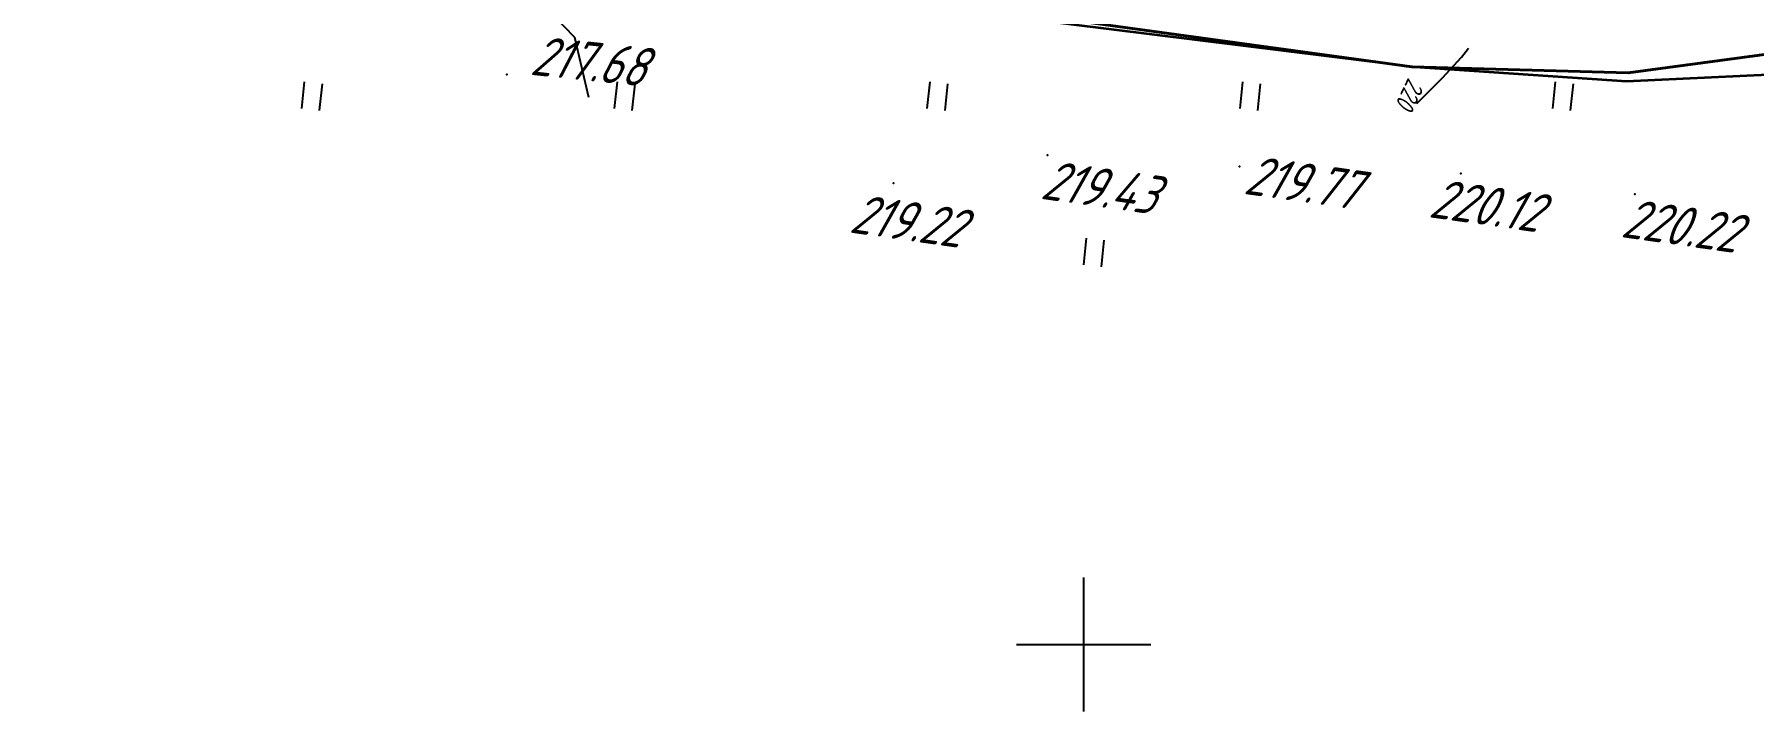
# Model space of a CAD drawing. Header units: millimetres. Extents: x -698 to 8131, y -704 to 4503.
# Drawn here: x 3812 to 3965.9, y 2454.8 to 2515.5 of the extents above; entities that cross this region are included whole.
import ezdxf

# ---------------------------------------------------------------- set-up
doc = ezdxf.new("R2010")
doc.units = ezdxf.units.MM
doc.linetypes.add('CONTI', pattern=[0])
doc.layers.add('10', color=1, linetype='Continuous', lineweight=35)
for name, color, linetype in [('_Ростелеком', 6, 'Continuous'), ('GOR_BDEFAULT', 212, 'CONTI'), ('PI_OTDEFAULT', 172, 'CONTI'), ('PI_TTDEFAULT', 5, 'CONTI'), ('SETKR', 2, 'CONTI'), ('ZAPSKDEFAULT', 7, 'CONTI')]:
    doc.layers.add(name, color=color, linetype=linetype)
doc.styles.add('eskd', font='isocpeui.ttf', dxfattribs={"width": 1.2})
doc.styles.add('SHRFT', font='isocpeui.ttf', dxfattribs={"width": 3.5})
doc.styles.add('STYLE1', font='isocpeui.ttf', dxfattribs={"width": 0.9})
doc.linetypes.add('кабель_связи_проект.', pattern='A,10,-1,["/",STYLE1,S=3,R=0,X=0,Y=-1.5],-4.1', length=15.1)

# ---------------------------------------------------------------- blocks, each defined once
blk = doc.blocks.new('BL_333')
at = {"color": 0}
for p, q in [((0, -6), (0, 6)), ((-6, 0), (6, 0))]:
    blk.add_line(p, q, dxfattribs=at)
blk = doc.blocks.new('BL_2011')
at = {"color": 0}
for p, q in [((0, 0), (0, 2.4)), ((1.6, 0), (1.6, 2.4))]:
    blk.add_line(p, q, dxfattribs=at)

msp = doc.modelspace()

# ---------------------------------------------------------------- linework, layer by layer
at = {"layer": '10'}
msp.add_lwpolyline([(4190.65, 2564.99), (4147.2, 2561.67), (4102.23, 2551.87), (4062.48, 2538.24), (4021.89, 2523.35), (4003.54, 2517.54), (3977.37, 2512.34), (3954.52, 2511.27), (3935.6, 2512.54), (3888.7, 2518.36), (3823.18, 2532.27), (3780.85, 2539.2), (3742.66, 2545.46), (3674.27, 2552.24)], dxfattribs=at)
at = {"layer": '_Ростелеком', "linetype": 'кабель_связи_проект.', "lineweight": 40, "ltscale": 0.25}
msp.add_lwpolyline([(3702.25, 2549.47), (3742.66, 2545.46), (3798.83, 2536.26), (3823.18, 2532.27), (3840.42, 2529.09), (3888.76, 2518.98), (3935.31, 2512.58), (3954.68, 2512.02), (4003.27, 2518.61), (4038.55, 2530.23), (4032.5, 2550.96)], dxfattribs=at)
at = {"layer": 'GOR_BDEFAULT', "color": 212, "flags": 128}
for points, elevation in [([(3861.63, 2509.81), (3860.39, 2515.2), (3859.41, 2516.18), (3858.1, 2517.5), (3856.49, 2519.14), (3854.34, 2520.08), (3851.85, 2521.17), (3848.96, 2522.46), (3845.61, 2523.95)], 218), ([(3935.76, 2509.3), (3936.73, 2510.26), (3938.04, 2511.58), (3939.77, 2513.44), (3940.38, 2514.23)], 220)]:
    msp.add_lwpolyline(points, dxfattribs=dict(at, elevation=elevation))
at = {"layer": 'PI_TTDEFAULT', "color": 5}
for p in [(3854.3, 2511.87, 217.68), (3902.68, 2504.65, 219.43), (3919.88, 2503.63, 219.77), (3939.69, 2503.01, 220.12), (3888.9, 2502.15, 219.22), (3955.28, 2501.18, 220.22)]:
    msp.add_point(p, dxfattribs=at)

# ---------------------------------------------------------------- block references
at = {"layer": 'SETKR', "color": 82}
msp.add_blockref('BL_333', (3905.93, 2460.83), dxfattribs=at)
at = {"layer": 'ZAPSKDEFAULT', "color": 7, "rotation": 354.0000000000001}
for p in [(3835.93, 2508.83), (3863.93, 2508.83), (3891.93, 2508.83), (3919.93, 2508.83), (3947.93, 2508.83), (3905.93, 2494.83)]:
    msp.add_blockref('BL_2011', p, dxfattribs=at)

# ---------------------------------------------------------------- texts
at = {"layer": 'GOR_BDEFAULT', "color": 212, "style": 'SHRFT', "width": 0.75}
msp.add_text('220', height=1.722, rotation=243.8542, dxfattribs=at).set_placement((3935, 2511.66, 220))
at = {"layer": 'PI_OTDEFAULT', "color": 172, "style": 'eskd', "oblique": 10, "width": 0.8}
for s, rotation, p in [('217.68', 354, (3856.29, 2511.87)), ('219.77', 352, (3920.16, 2501.21)), ('219.43', 352, (3901.98, 2500.77)), ('220.12', 352, (3936.73, 2499.12)), ('219.22', 352, (3884.86, 2497.75)), ('220.22', 352, (3953.94, 2497.34))]:
    msp.add_text(s, height=3.5, rotation=rotation, dxfattribs=at).set_placement(p)

doc.saveas('drawing.dxf')
